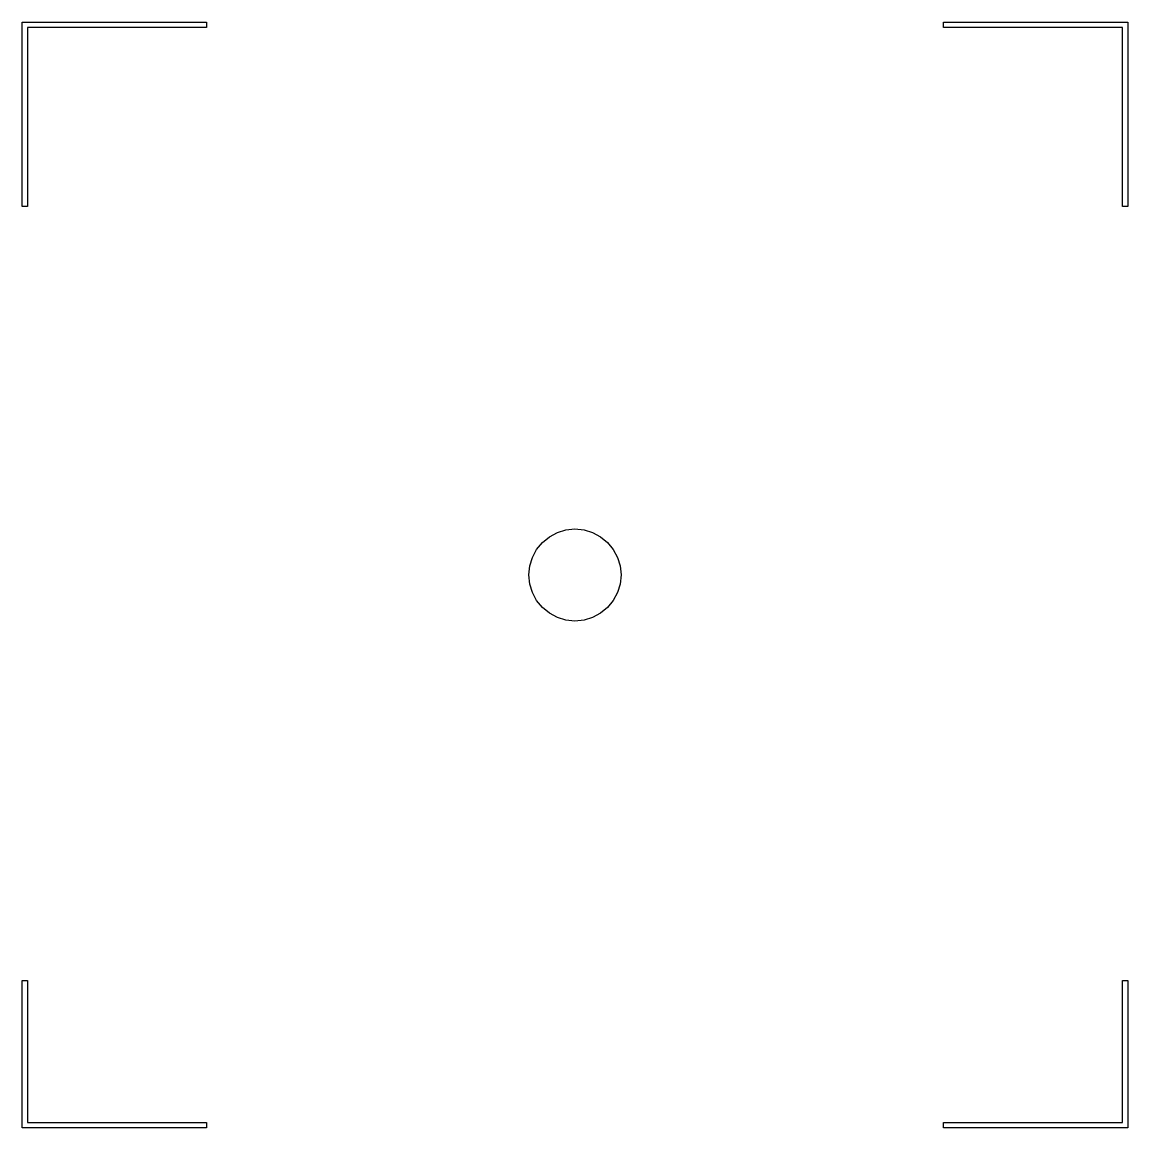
# Model space of a CAD drawing. Extents: x 0 to 6, y 0 to 6.
import ezdxf

# ---------------------------------------------------------------- set-up
doc = ezdxf.new("R2010")
doc.units = 0
doc.layers.add('Layer_1', color=7, linetype='CONTINUOUS')

msp = doc.modelspace()

# ---------------------------------------------------------------- linework, layer by layer
at = {"layer": 'Layer_1', "color": 7}
for points in [[(1.000015, 5.999999), (1.000015, 5.971613), (0.028332, 5.971613), (0.028332, 4.999984), (0, 4.999984), (0, 5.985778), (0, 5.999999), (1.000015, 5.999999), (1.000015, 5.999999)], [(5.999999, 5.999999), (5.999999, 4.999984), (5.971667, 4.999984), (5.971667, 5.971613), (4.999984, 5.971613), (4.999984, 5.999999), (5.999999, 5.999999), (5.999999, 5.999999)], [(0.028332, 0.799979), (0.028332, 0.028332), (1.000015, 0.028332), (1.000015, 0), (0, 0), (0, 0.799979), (0.028332, 0.799979), (0.028332, 0.799979)], [(5.999999, 0.799979), (5.999999, 0), (4.999984, 0), (4.999984, 0.028332), (5.971667, 0.028332), (5.971667, 0.799979), (5.999999, 0.799979), (5.999999, 0.799979)]]:
    msp.add_lwpolyline(points, close=True, dxfattribs=at)
msp.add_lwpolyline([(3.249993, 3), (3.245145, 2.951), (3.230963, 2.904329), (3.20799, 2.8613), (3.17677, 2.823223), (3.138693, 2.792003), (3.095664, 2.76903), (3.048993, 2.754848), (2.999993, 2.75), (2.950993, 2.754848), (2.904322, 2.76903), (2.861293, 2.792003), (2.823216, 2.823223), (2.791996, 2.8613), (2.769023, 2.904329), (2.754841, 2.951), (2.749993, 3), (2.754841, 3.049), (2.769023, 3.095671), (2.791996, 3.1387), (2.823216, 3.176777), (2.861293, 3.207997), (2.904322, 3.23097), (2.950993, 3.245152), (2.999993, 3.25), (3.048993, 3.245152), (3.095664, 3.23097), (3.138693, 3.207997), (3.17677, 3.176777), (3.20799, 3.1387), (3.230963, 3.095671), (3.245145, 3.049), (3.249993, 3), (3.249993, 3)], dxfattribs=at)

doc.saveas('drawing.dxf')
